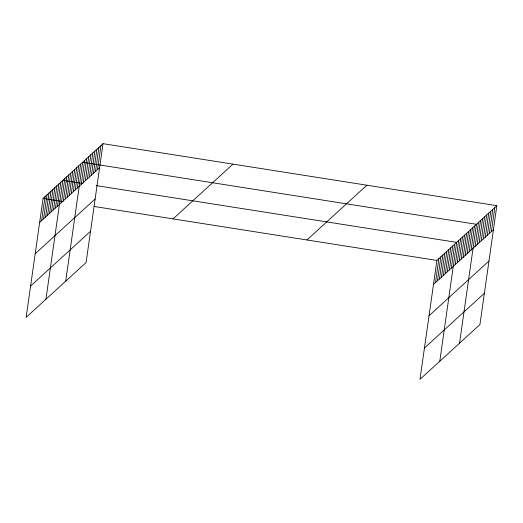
<?xml version="1.0" encoding="UTF-8"?>
<svg xmlns="http://www.w3.org/2000/svg" width="523" height="523" viewBox="0 0 523 523"><rect width="100%" height="100%" fill="white"/><g stroke="black" fill="none" stroke-linecap="round" stroke-linejoin="round"><path stroke-width="0.78" d="M103.011 143.668L43.069 198.426L26.15 317.324L86.092 262.566L103.011 143.668L496.85 205.676L479.931 324.574L419.989 379.332L436.908 260.434L496.85 205.676M41.631 220.614L45.05 196.622M43.612 218.81L47.024 194.811M45.593 217.006L49.005 193.007M47.567 215.195L50.986 191.202M49.548 213.391L52.96 189.391M51.522 211.58L54.941 187.587M53.503 209.775L56.915 185.776M55.477 207.971L58.896 183.972M57.458 206.16L60.871 182.167M45.932 299.254L62.852 180.357L82.967 183.527M61.413 202.545L64.832 178.552M63.394 200.74L66.807 176.741M65.368 198.936L68.788 174.937M67.349 197.125L70.762 173.133M69.324 195.321L72.743 171.322M71.305 193.51L74.717 169.517M73.285 191.706L76.698 167.706M75.26 189.901L78.672 165.902M77.241 188.09L80.653 164.098M65.708 281.184L82.634 162.287L476.473 224.295L459.547 343.193M81.255 184.423L84.667 160.424M83.294 182.56L86.707 158.567M85.327 180.703L88.747 156.704M87.367 178.84L90.786 154.841M89.407 176.977L92.819 152.978M91.447 175.113L94.859 151.114M93.48 173.25L96.899 149.258M95.519 171.394L98.932 147.394M97.559 169.53L100.972 145.531M435.476 282.623L438.889 258.63M437.45 280.818L440.863 256.819M439.431 279.014L442.844 255.015M441.405 277.203L444.825 253.204M443.386 275.399L446.799 251.4M445.361 273.588L448.78 249.595M447.342 271.783L450.754 247.784M449.316 269.979L452.735 245.98M451.297 268.168L454.709 244.169M439.771 361.262L456.69 242.365L96.114 185.593M455.252 264.553L458.671 240.56M457.233 262.749L460.645 238.75M459.207 260.944L462.626 236.945M461.188 259.133L464.601 235.134M463.162 257.329L466.581 233.33M465.143 255.518L468.556 231.526M467.124 253.714L470.537 229.715M469.098 251.909L472.517 227.91M471.079 250.099L474.492 226.099M475.093 246.431L478.506 222.432M477.133 244.568L480.545 220.575M479.166 242.705L482.585 218.712M481.206 240.848L484.625 216.849M483.245 238.985L486.658 214.986M485.285 237.122L488.698 213.123M487.318 235.258L490.737 211.266M489.358 233.402L492.777 209.403M491.398 231.539L494.81 207.539M39.656 222.425L99.599 167.667M35.198 253.74L95.14 198.982M30.609 286.003L90.544 231.251M173.041 218.889L232.977 164.13M306.942 239.972L366.885 185.214M433.495 284.434L493.437 229.675M429.037 315.748L488.979 260.99M424.447 348.011L484.383 293.259M43.069 198.426L63.185 201.597M94.127 206.467L436.908 260.434"/></g></svg>
